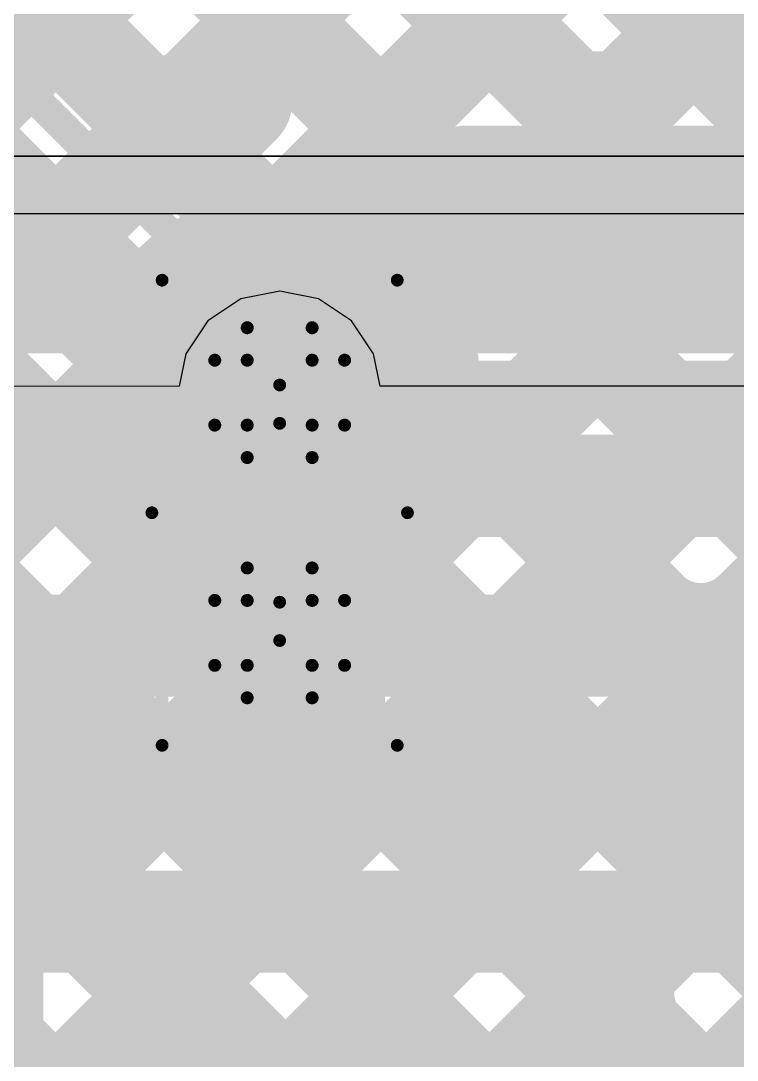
# Model space of a CAD drawing. Header units: millimetres. Extents: x 13 to 259, y -2 to 326.
# Drawn here: x 116.112 to 118.915, y 92.663 to 96.73 of the extents above; entities that cross this region are included whole.
import ezdxf

# ---------------------------------------------------------------- set-up
doc = ezdxf.new("R2010")
doc.units = ezdxf.units.MM
for name, color, linetype in [('BottomLayer', 5, 'Continuous'), ('BottomSolder', 6, 'Continuous'), ('ConnectLayer', 7, 'Continuous'), ('DrillDrawing', 1, 'Continuous'), ('Mechanical14', 56, 'Continuous'), ('Mechanical15', 56, 'Continuous'), ('MidLayer1', 16, 'Continuous'), ('MidLayer2', 76, 'Continuous'), ('MidLayer3', 90, 'Continuous'), ('MidLayer4', 156, 'Continuous'), ('MidLayer5', 130, 'Continuous'), ('MidLayer6', 216, 'Continuous'), ('MultiLayer', 9, 'Continuous'), ('TopLayer', 1, 'Continuous'), ('TopPaste', 8, 'Continuous'), ('TopSolder', 216, 'Continuous')]:
    doc.layers.add(name, color=color, linetype=linetype)

# ---------------------------------------------------------------- blocks, each defined once
blk = doc.blocks.new('RESC1005X40N_142')
at = {"layer": 'Mechanical14', "const_width": 0.1}
for points in [[(-0.5, 0.25), (-0.5, -0.25)], [(-0.5, 0.25), (0.5, 0.25)], [(0.5, 0.25), (0.5, -0.25)], [(-0.5, -0.25), (0.5, -0.25)]]:
    blk.add_lwpolyline(points, dxfattribs=at)
at = {"layer": 'Mechanical14', "const_width": 0.05}
for points in [[(-0.525, 0.25, 1), (-0.475, 0.25, 1)], [(-0.525, 0.25, 1), (-0.475, 0.25, 1)], [(0.475, 0.25, 1), (0.525, 0.25, 1)], [(0.475, 0.25, 1), (0.525, 0.25, 1)], [(-0.525, -0.25, 1), (-0.475, -0.25, 1)], [(-0.525, -0.25, 1), (-0.475, -0.25, 1)], [(0.475, -0.25, 1), (0.525, -0.25, 1)], [(0.475, -0.25, 1), (0.525, -0.25, 1)]]:
    blk.add_lwpolyline(points, format="xyb", close=True, dxfattribs=at)
at = {"layer": 'Mechanical15', "const_width": 0.05}
for points in [[(0, 0.5), (0, -0.5)], [(-0.91, 0.46), (-0.91, -0.46)], [(-0.91, 0.46), (0.91, 0.46)], [(0.91, 0.46), (0.91, -0.46)], [(-0.5, 0), (0.5, 0)], [(-0.91, -0.46), (0.91, -0.46)]]:
    blk.add_lwpolyline(points, dxfattribs=at)
at = {"layer": 'Mechanical15'}
for points, const_width in [([(-0.0125, 0.5, 1), (0.0125, 0.5, 1)], 0.025), ([(-0.9225, 0.46, 1), (-0.8975, 0.46, 1)], 0.025), ([(-0.9225, 0.46, 1), (-0.8975, 0.46, 1)], 0.025), ([(0.8975, 0.46, 1), (0.9225, 0.46, 1)], 0.025), ([(0.8975, 0.46, 1), (0.9225, 0.46, 1)], 0.025), ([(0.35, 0, 1), (-0.35, 0, 1)], 0.05), ([(-0.5125, 0, 1), (-0.4875, 0, 1)], 0.025), ([(-0.3625, 0, 1), (-0.3375, 0, 1)], 0.025), ([(0.3375, 0, 1), (0.3625, 0, 1)], 0.025), ([(0.4875, 0, 1), (0.5125, 0, 1)], 0.025), ([(-0.9225, -0.46, 1), (-0.8975, -0.46, 1)], 0.025), ([(-0.9225, -0.46, 1), (-0.8975, -0.46, 1)], 0.025), ([(0.8975, -0.46, 1), (0.9225, -0.46, 1)], 0.025), ([(0.8975, -0.46, 1), (0.9225, -0.46, 1)], 0.025), ([(-0.0125, -0.5, 1), (0.0125, -0.5, 1)], 0.025)]:
    blk.add_lwpolyline(points, format="xyb", close=True, dxfattribs=dict(at, const_width=const_width))
at = {"layer": 'TopLayer'}
for points in [[(-0.18, -0.31), (-0.18, 0.31), (-0.76, -0.31), (-0.76, 0.31)], [(0.76, -0.31), (0.76, 0.31), (0.18, -0.31), (0.18, 0.31)]]:
    blk.add_solid(points, dxfattribs=at)
at = {"layer": 'TopPaste'}
for points in [[(-0.18, -0.31), (-0.18, 0.31), (-0.76, -0.31), (-0.76, 0.31)], [(0.76, -0.31), (0.76, 0.31), (0.18, -0.31), (0.18, 0.31)]]:
    blk.add_solid(points, dxfattribs=at)
at = {"layer": 'TopSolder'}
for points in [[(-0.0784, -0.4116), (-0.0784, 0.4116), (-0.8616, -0.4116), (-0.8616, 0.4116)], [(0.8616, -0.4116), (0.8616, 0.4116), (0.0784, -0.4116), (0.0784, 0.4116)]]:
    blk.add_solid(points, dxfattribs=at)
blk = doc.blocks.new('BGA144C80P12X12_1000X1000X170_150')
at = {"layer": 'Mechanical15', "const_width": 0.05}
blk.add_lwpolyline([(6, -6), (6, 6)], dxfattribs=at)

msp = doc.modelspace()

# ---------------------------------------------------------------- linework, layer by layer
at = {"layer": 'BottomLayer', "const_width": 0.25}
for points in [[(117, 95.275, 1), (117.25, 95.275, 1)], [(117, 94.335, 1), (117.25, 94.335, 1)]]:
    msp.add_lwpolyline(points, format="xyb", close=True, dxfattribs=at)
at = {"layer": 'BottomSolder', "const_width": 0.3516}
for points in [[(116.9492, 95.275, 1), (117.3008, 95.275, 1)], [(116.9492, 94.335, 1), (117.3008, 94.335, 1)]]:
    msp.add_lwpolyline(points, format="xyb", close=True, dxfattribs=at)
at = {"layer": 'ConnectLayer'}
for p, q in [((108, 96.2), (119.55, 96.2)), ((119.625, 95.975), (115.3153, 95.975)), ((117.125, 95.6727), (116.9729, 95.6424)), ((117.2772, 95.6424), (117.125, 95.6727)), ((116.9729, 95.6424), (116.8439, 95.5562)), ((117.4062, 95.5562), (117.2772, 95.6424)), ((116.8439, 95.5562), (116.7577, 95.4272)), ((117.4924, 95.4272), (117.4062, 95.5562)), ((116.7577, 95.4272), (116.7323, 95.2997)), ((117.5177, 95.2998), (117.4924, 95.4272)), ((116.7323, 95.2997), (114.5309, 95.2994)), ((120.5809, 95.3003), (117.5177, 95.2998))]:
    msp.add_line(p, q, dxfattribs=at)
at = {"layer": 'ConnectLayer', "const_width": 0.4}
for points in [[(102.1605, 79.2502), (131.7888, 108.8785)], [(102.1605, 79.2502), (131.7888, 108.8785)], [(102.1717, 78.4129), (131.6469, 107.8881)], [(102.1717, 78.4129), (131.6469, 107.8881)], [(102.4287, 77.8214), (124.7282, 100.1209)], [(102.4287, 77.8214), (124.7282, 100.1209)], [(116.3832, 98.2941), (125.4107, 89.2666)], [(116.3832, 98.2941), (125.4107, 89.2666)], [(115.9887, 97.8401), (124.9994, 88.8294)], [(115.9887, 97.8401), (124.9994, 88.8294)], [(114.9972, 95.4811), (117.3306, 97.8145)], [(114.9972, 95.4811), (117.3306, 97.8145)], [(117.6344, 95.5727), (119.7516, 97.6899)], [(117.6344, 95.5727), (119.7516, 97.6899)], [(115.5636, 97.4166), (117.1153, 95.8649)], [(115.5636, 97.4166), (117.1153, 95.8649)], [(114.8242, 94.4595), (117.6839, 97.3193)], [(114.8242, 94.4595), (117.6839, 97.3193)], [(118.4579, 97.068), (137.4218, 78.1041)], [(118.4579, 97.068), (137.4218, 78.1041)], [(115.1116, 97.0201), (116.5959, 95.5359)], [(115.1116, 97.0201), (116.5959, 95.5359)], [(117.0762, 95.863), (118.2236, 97.0104)], [(117.0762, 95.863), (118.2236, 97.0104)], [(114.7732, 96.51), (135.1583, 76.1249)], [(114.7732, 96.51), (135.1583, 76.1249)], [(116.7489, 96.4103), (116.8612, 96.298)], [(116.765, 96.41), (116.9732, 96.41)], [(116.8612, 96.298), (116.9732, 96.41)], [(117.4818, 95.7449), (117.8569, 96.12)], [(117.8017, 95.74), (118.1817, 96.12)], [(117.8569, 96.12), (120.0082, 96.12)], [(118.5573, 96.12), (118.9373, 95.74)], [(118.6503, 95.74), (119.0303, 96.12)], [(117.7829, 96.0459), (118.0888, 95.74)], [(103.1468, 77.6909), (121.4747, 96.0189)], [(103.1468, 77.6909), (121.4747, 96.0189)], [(116.1158, 90.66), (121.4747, 96.0189)], [(115.4219, 95.8), (116.1792, 95.0427)], [(98.6542, 72.3498), (122.0601, 95.7557)], [(98.6542, 72.3498), (122.0601, 95.7557)], [(117.4882, 95.74), (119.6281, 95.74)], [(115.7624, 95.6283), (116.6526, 95.6283)], [(115.765, 95.4004), (115.993, 95.6283)], [(116.5034, 95.6283), (116.5959, 95.5359)], [(117.1953, 94.285), (118.5386, 95.6284)], [(117.5975, 95.6284), (119.211, 95.6284)], [(117.6344, 95.5727), (117.6901, 95.6284)], [(118.2004, 95.6284), (119.5438, 94.285)], [(119.049, 95.6284), (120.3923, 94.285)], [(116.9644, 90.66), (121.89, 95.5857)], [(118.0438, 94.285), (119.3015, 95.5427)], [(115.765, 95.5181), (116.9982, 94.285)], [(114.9876, 95.4471), (125.1755, 85.2591)], [(114.9876, 95.4471), (125.1755, 85.2591)], [(114.9876, 95.4471), (119.7747, 90.66)], [(118.8923, 94.285), (120.0423, 95.435)], [(114.9251, 93.7119), (116.5371, 95.3239)], [(114.9251, 93.7119), (116.5371, 95.3239)], [(115.4982, 94.285), (116.5371, 95.3239)], [(117.715, 95.2653), (131.6351, 81.3451)], [(117.715, 95.2653), (131.6351, 81.3451)], [(117.715, 95.2653), (118.6952, 94.285)], [(114.5399, 95.0463), (121.4862, 88.0999)], [(114.5399, 95.0463), (121.4862, 88.0999)], [(114.5399, 95.0463), (118.9261, 90.66)], [(114.9251, 93.7119), (116.2201, 95.0069)], [(116.3384, 94.9448), (120.5643, 90.7189)], [(113.5703, 90.66), (117.8203, 94.91)], [(114.4188, 90.66), (118.6688, 94.91)], [(115.2673, 90.66), (119.5173, 94.91)], [(116.4625, 94.925), (116.6501, 94.925)], [(117.5886, 94.91), (119.8, 94.91)], [(118.0702, 94.91), (121.5653, 91.415)], [(118.9188, 94.91), (121.8336, 91.9952)], [(115.5992, 94.8355), (116.1497, 94.285)], [(101.945, 79.8833), (116.8273, 94.7656)], [(101.945, 79.8833), (116.8273, 94.7656)], [(112.7217, 90.66), (116.8273, 94.7656)], [(116.3467, 94.285), (116.8273, 94.7656)], [(117.3859, 94.7458), (133.006, 79.1257)], [(117.3859, 94.7458), (133.006, 79.1257)], [(117.3859, 94.7458), (117.8467, 94.285)], [(117.3859, 94.7458), (121.142, 90.9897)], [(114.9547, 94.285), (121.7649, 94.285)], [(114.9605, 93.7772), (121.1146, 87.623)], [(114.9605, 93.7772), (121.1146, 87.623)], [(114.9605, 93.7772), (118.0776, 90.66)], [(105.2602, 82.35), (116.1152, 93.205)], [(106.1088, 82.35), (116.9638, 93.205)], [(106.9573, 82.35), (117.8123, 93.205)], [(107.8058, 82.35), (118.6608, 93.205)], [(108.6543, 82.35), (119.5094, 93.205)], [(114.705, 93.205), (121.9886, 93.205)], [(115.5325, 93.205), (121.1146, 87.623)], [(116.3811, 93.205), (121.4862, 88.0999)], [(117.2296, 93.205), (125.1298, 85.3048)], [(118.0781, 93.205), (125.5541, 85.729)], [(118.9266, 93.205), (125.9783, 86.1533)]]:
    msp.add_lwpolyline(points, dxfattribs=at)
at = {"layer": 'ConnectLayer'}
for points, const_width in [([(116.6489, 96.4103, 1), (116.8489, 96.4103, 1)], 0.2), ([(116.665, 96.41, 1), (116.865, 96.41, 1)], 0.2), ([(116.8732, 96.41, 1), (117.0732, 96.41, 1)], 0.2), ([(116.8732, 96.41, 1), (117.0732, 96.41, 1)], 0.2), ([(116.7612, 96.298, 1), (116.9612, 96.298, 1)], 0.2), ([(116.7612, 96.298, 1), (116.9612, 96.298, 1)], 0.2), ([(117.757, 96.12, 1), (117.9569, 96.12, 1)], 0.2), ([(117.757, 96.12, 1), (117.9569, 96.12, 1)], 0.2), ([(118.0817, 96.12, 1), (118.2817, 96.12, 1)], 0.2), ([(118.4573, 96.12, 1), (118.6573, 96.12, 1)], 0.2), ([(118.9303, 96.12, 1), (119.1303, 96.12, 1)], 0.2), ([(117.6829, 96.0459, 1), (117.8829, 96.0459, 1)], 0.2), ([(117.715, 95.275, 1), (116.535, 95.275, 1)], 0.4), ([(117.715, 95.275, 1), (116.535, 95.275, 1)], 0.4), ([(117.0153, 95.8649, 1), (117.2153, 95.8649, 1)], 0.2), ([(117.0153, 95.8649, 1), (117.2153, 95.8649, 1)], 0.2), ([(116.9762, 95.863, 1), (117.1762, 95.863, 1)], 0.2), ([(116.9762, 95.863, 1), (117.1762, 95.863, 1)], 0.2), ([(117.3818, 95.7449, 1), (117.5818, 95.7449, 1)], 0.2), ([(117.3882, 95.74, 1), (117.5882, 95.74, 1)], 0.2), ([(117.7017, 95.74, 1), (117.9017, 95.74, 1)], 0.2), ([(117.9888, 95.74, 1), (118.1888, 95.74, 1)], 0.2), ([(118.5503, 95.74, 1), (118.7503, 95.74, 1)], 0.2), ([(118.8373, 95.74, 1), (119.0373, 95.74, 1)], 0.2), ([(115.893, 95.6283, 1), (116.093, 95.6283, 1)], 0.2), ([(116.4034, 95.6283, 1), (116.6034, 95.6283, 1)], 0.2), ([(116.5526, 95.6283, 1), (116.7526, 95.6283, 1)], 0.2), ([(116.5526, 95.6283, 1), (116.7526, 95.6283, 1)], 0.2), ([(117.4975, 95.6284, 1), (117.6975, 95.6284, 1)], 0.2), ([(117.4975, 95.6284, 1), (117.6975, 95.6284, 1)], 0.2), ([(117.5901, 95.6284, 1), (117.7901, 95.6284, 1)], 0.2), ([(118.1004, 95.6284, 1), (118.3004, 95.6284, 1)], 0.2), ([(118.4386, 95.6284, 1), (118.6386, 95.6284, 1)], 0.2), ([(118.949, 95.6284, 1), (119.149, 95.6284, 1)], 0.2), ([(117.5344, 95.5727, 1), (117.7344, 95.5727, 1)], 0.2), ([(117.5344, 95.5727, 1), (117.7344, 95.5727, 1)], 0.2), ([(117.5344, 95.5727, 1), (117.7344, 95.5727, 1)], 0.2), ([(116.4959, 95.5359, 1), (116.6958, 95.5359, 1)], 0.2), ([(116.4959, 95.5359, 1), (116.6958, 95.5359, 1)], 0.2), ([(116.4959, 95.5359, 1), (116.6958, 95.5359, 1)], 0.2), ([(116.4371, 95.3239, 1), (116.6371, 95.3239, 1)], 0.2), ([(116.4371, 95.3239, 1), (116.6371, 95.3239, 1)], 0.2), ([(116.4371, 95.3239, 1), (116.6371, 95.3239, 1)], 0.2), ([(116.435, 95.275, 1), (116.635, 95.275, 1)], 0.2), ([(116.435, 95.275, 1), (116.635, 95.275, 1)], 0.2), ([(117.615, 95.275, 1), (117.815, 95.275, 1)], 0.2), ([(117.615, 95.275, 1), (117.815, 95.275, 1)], 0.2), ([(117.615, 95.275, 1), (117.815, 95.275, 1)], 0.2), ([(117.615, 95.275, 1), (117.815, 95.275, 1)], 0.2), ([(117.615, 95.2653, 1), (117.815, 95.2653, 1)], 0.2), ([(117.615, 95.2653, 1), (117.815, 95.2653, 1)], 0.2), ([(117.615, 95.2653, 1), (117.815, 95.2653, 1)], 0.2), ([(116.0792, 95.0427, 1), (116.2792, 95.0427, 1)], 0.2), ([(116.0792, 95.0427, 1), (116.2792, 95.0427, 1)], 0.2), ([(116.0797, 95.0422, 1), (116.2797, 95.0422, 1)], 0.2), ([(116.1201, 95.0069, 1), (116.3201, 95.0069, 1)], 0.2), ([(116.2384, 94.9448, 1), (116.4384, 94.9448, 1)], 0.2), ([(116.3625, 94.925, 1), (116.5625, 94.925, 1)], 0.2), ([(116.3625, 94.925, 1), (116.5625, 94.925, 1)], 0.2), ([(116.3625, 94.925, 1), (116.5625, 94.925, 1)], 0.2), ([(116.5501, 94.925, 1), (116.7501, 94.925, 1)], 0.2), ([(116.5501, 94.925, 1), (116.7501, 94.925, 1)], 0.2), ([(117.4886, 94.91, 1), (117.6886, 94.91, 1)], 0.2), ([(117.4886, 94.91, 1), (117.6886, 94.91, 1)], 0.2), ([(117.7203, 94.91, 1), (117.9203, 94.91, 1)], 0.2), ([(117.9702, 94.91, 1), (118.1702, 94.91, 1)], 0.2), ([(118.5688, 94.91, 1), (118.7688, 94.91, 1)], 0.2), ([(118.8188, 94.91, 1), (119.0188, 94.91, 1)], 0.2), ([(116.7273, 94.7656, 1), (116.9273, 94.7656, 1)], 0.2), ([(116.7273, 94.7656, 1), (116.9273, 94.7656, 1)], 0.2), ([(116.7273, 94.7656, 1), (116.9273, 94.7656, 1)], 0.2), ([(116.7273, 94.7656, 1), (116.9273, 94.7656, 1)], 0.2), ([(117.2859, 94.7458, 1), (117.4859, 94.7458, 1)], 0.2), ([(117.2859, 94.7458, 1), (117.4859, 94.7458, 1)], 0.2), ([(117.2859, 94.7458, 1), (117.4859, 94.7458, 1)], 0.2), ([(117.2859, 94.7458, 1), (117.4859, 94.7458, 1)], 0.2), ([(116.0497, 94.285, 1), (116.2497, 94.285, 1)], 0.2), ([(116.2467, 94.285, 1), (116.4467, 94.285, 1)], 0.2), ([(116.8982, 94.285, 1), (117.0982, 94.285, 1)], 0.2), ([(117.0953, 94.285, 1), (117.2953, 94.285, 1)], 0.2), ([(117.7467, 94.285, 1), (117.9467, 94.285, 1)], 0.2), ([(117.9438, 94.285, 1), (118.1438, 94.285, 1)], 0.2), ([(118.5952, 94.285, 1), (118.7952, 94.285, 1)], 0.2), ([(118.7923, 94.285, 1), (118.9923, 94.285, 1)], 0.2), ([(116.0152, 93.205, 1), (116.2152, 93.205, 1)], 0.2), ([(116.2811, 93.205, 1), (116.4811, 93.205, 1)], 0.2), ([(116.8638, 93.205, 1), (117.0638, 93.205, 1)], 0.2), ([(117.1296, 93.205, 1), (117.3296, 93.205, 1)], 0.2), ([(117.7123, 93.205, 1), (117.9123, 93.205, 1)], 0.2), ([(117.9781, 93.205, 1), (118.1781, 93.205, 1)], 0.2), ([(118.5608, 93.205, 1), (118.7608, 93.205, 1)], 0.2), ([(118.8266, 93.205, 1), (119.0266, 93.205, 1)], 0.2)]:
    msp.add_lwpolyline(points, format="xyb", close=True, dxfattribs=dict(at, const_width=const_width))
at = {"layer": 'ConnectLayer', "const_width": 0.4}
for points in [[(117.715, 95.275, -1.386402), (116.6526, 95.6283)], [(117.5975, 95.6284, -0.161918), (117.715, 95.275)], [(116.4625, 94.925, -0.199374), (116.1792, 95.0427)], [(116.4625, 94.925, -0.198912), (116.1797, 95.0422)], [(117.5886, 94.91, -0.495301), (116.6501, 94.925)]]:
    msp.add_lwpolyline(points, format="xyb", dxfattribs=at)
at = {"layer": 'DrillDrawing', "const_width": 0.0508}
for points in [[(116.998, 95.402), (116.998, 95.529)], [(116.998, 95.529), (117.252, 95.529)], [(117.252, 95.402), (117.252, 95.529)], [(116.871, 95.148), (116.871, 95.402)], [(116.871, 95.402), (116.998, 95.402)], [(117.252, 95.402), (117.379, 95.402)], [(117.379, 95.148), (117.379, 95.402)], [(116.871, 95.148), (116.998, 95.148)], [(116.998, 95.021), (116.998, 95.148)], [(117.252, 95.148), (117.379, 95.148)], [(117.252, 95.021), (117.252, 95.148)], [(116.998, 95.021), (117.252, 95.021)], [(116.998, 94.462), (116.998, 94.589)], [(116.998, 94.589), (117.252, 94.589)], [(117.252, 94.462), (117.252, 94.589)], [(116.871, 94.208), (116.871, 94.462)], [(116.871, 94.462), (116.998, 94.462)], [(117.252, 94.462), (117.379, 94.462)], [(117.379, 94.208), (117.379, 94.462)], [(116.871, 94.208), (116.998, 94.208)], [(116.998, 94.081), (116.998, 94.208)], [(117.252, 94.208), (117.379, 94.208)], [(117.252, 94.081), (117.252, 94.208)], [(116.998, 94.081), (117.252, 94.081)]]:
    msp.add_lwpolyline(points, dxfattribs=at)
at = {"layer": 'DrillDrawing', "const_width": 0.0254}
for points in [[(116.9853, 95.529, 1), (117.0107, 95.529, 1)], [(116.9853, 95.529, 1), (117.0107, 95.529, 1)], [(117.2393, 95.529, 1), (117.2647, 95.529, 1)], [(117.2393, 95.529, 1), (117.2647, 95.529, 1)], [(116.8583, 95.402, 1), (116.8837, 95.402, 1)], [(116.8583, 95.402, 1), (116.8837, 95.402, 1)], [(116.9853, 95.402, 1), (117.0107, 95.402, 1)], [(116.9853, 95.402, 1), (117.0107, 95.402, 1)], [(117.2393, 95.402, 1), (117.2647, 95.402, 1)], [(117.2393, 95.402, 1), (117.2647, 95.402, 1)], [(117.3663, 95.402, 1), (117.3917, 95.402, 1)], [(117.3663, 95.402, 1), (117.3917, 95.402, 1)], [(116.8583, 95.148, 1), (116.8837, 95.148, 1)], [(116.8583, 95.148, 1), (116.8837, 95.148, 1)], [(116.9853, 95.148, 1), (117.0107, 95.148, 1)], [(116.9853, 95.148, 1), (117.0107, 95.148, 1)], [(117.2393, 95.148, 1), (117.2647, 95.148, 1)], [(117.2393, 95.148, 1), (117.2647, 95.148, 1)], [(117.3663, 95.148, 1), (117.3917, 95.148, 1)], [(117.3663, 95.148, 1), (117.3917, 95.148, 1)], [(116.9853, 95.021, 1), (117.0107, 95.021, 1)], [(116.9853, 95.021, 1), (117.0107, 95.021, 1)], [(117.2393, 95.021, 1), (117.2647, 95.021, 1)], [(117.2393, 95.021, 1), (117.2647, 95.021, 1)], [(116.9853, 94.589, 1), (117.0107, 94.589, 1)], [(116.9853, 94.589, 1), (117.0107, 94.589, 1)], [(117.2393, 94.589, 1), (117.2647, 94.589, 1)], [(117.2393, 94.589, 1), (117.2647, 94.589, 1)], [(116.8583, 94.462, 1), (116.8837, 94.462, 1)], [(116.8583, 94.462, 1), (116.8837, 94.462, 1)], [(116.9853, 94.462, 1), (117.0107, 94.462, 1)], [(116.9853, 94.462, 1), (117.0107, 94.462, 1)], [(117.2393, 94.462, 1), (117.2647, 94.462, 1)], [(117.2393, 94.462, 1), (117.2647, 94.462, 1)], [(117.3663, 94.462, 1), (117.3917, 94.462, 1)], [(117.3663, 94.462, 1), (117.3917, 94.462, 1)], [(116.8583, 94.208, 1), (116.8837, 94.208, 1)], [(116.8583, 94.208, 1), (116.8837, 94.208, 1)], [(116.9853, 94.208, 1), (117.0107, 94.208, 1)], [(116.9853, 94.208, 1), (117.0107, 94.208, 1)], [(117.2393, 94.208, 1), (117.2647, 94.208, 1)], [(117.2393, 94.208, 1), (117.2647, 94.208, 1)], [(117.3663, 94.208, 1), (117.3917, 94.208, 1)], [(117.3663, 94.208, 1), (117.3917, 94.208, 1)], [(116.9853, 94.081, 1), (117.0107, 94.081, 1)], [(116.9853, 94.081, 1), (117.0107, 94.081, 1)], [(117.2393, 94.081, 1), (117.2647, 94.081, 1)], [(117.2393, 94.081, 1), (117.2647, 94.081, 1)]]:
    msp.add_lwpolyline(points, format="xyb", close=True, dxfattribs=at)
at = {"layer": 'MidLayer1', "const_width": 0.25}
for points in [[(117, 95.275, 1), (117.25, 95.275, 1)], [(117, 94.335, 1), (117.25, 94.335, 1)]]:
    msp.add_lwpolyline(points, format="xyb", close=True, dxfattribs=at)
at = {"layer": 'MidLayer2'}
for points, const_width in [([(117.8028, 97.4343), (121.6515, 93.5857)], 0.12), ([(117.5846, 97.2), (121.5189, 93.2657)], 0.12), ([(116.4998, 97.1293), (118.7733, 94.8559)], 0.12), ([(116.1798, 96.9968), (118.6601, 94.5165)], 0.12), ([(114.425, 95.125), (116.05, 93.5)], 0.3), ([(118.7733, 94.8559), (119.0541, 95.1367)], 0.12), ([(115.6791, 94.8184), (116.72, 93.7775)], 0.12), ([(118.8864, 94.5165), (119.1672, 94.7973)], 0.12), ([(115.3591, 94.6859), (116.4, 93.645)], 0.12), ([(118.6556, 93.0384), (119.7909, 94.1736)], 0.12), ([(116.72, 93.6189), (116.72, 93.7775)], 0.12), ([(116.4, 93.4864), (116.4, 93.645)], 0.12), ([(116.72, 93.6189), (122.114, 88.225)], 0.12), ([(116.05, 92.675), (116.05, 93.5)], 0.3), ([(116.4, 93.4864), (121.9814, 87.905)], 0.12), ([(118.6556, 92.8121), (119.5055, 91.9622)], 0.12), ([(116.05, 92.675), (121.175, 87.55)], 0.3)]:
    msp.add_lwpolyline(points, dxfattribs=dict(at, const_width=const_width))
for points, const_width in [([(117, 95.275, 1), (117.25, 95.275, 1)], 0.25), ([(118.7433, 94.8559, 1), (118.8033, 94.8559, 1)], 0.06), ([(118.7433, 94.8559, 1), (118.8033, 94.8559, 1)], 0.06), ([(117, 94.335, 1), (117.25, 94.335, 1)], 0.25), ([(118.6301, 94.5165, 1), (118.6901, 94.5165, 1)], 0.06), ([(118.6301, 94.5165, 1), (118.6901, 94.5165, 1)], 0.06), ([(118.8564, 94.5165, 1), (118.9164, 94.5165, 1)], 0.06), ([(118.8564, 94.5165, 1), (118.9164, 94.5165, 1)], 0.06), ([(116.69, 93.7775, 1), (116.75, 93.7775, 1)], 0.06), ([(116.69, 93.7775, 1), (116.75, 93.7775, 1)], 0.06), ([(116.37, 93.645, 1), (116.43, 93.645, 1)], 0.06), ([(116.37, 93.645, 1), (116.43, 93.645, 1)], 0.06), ([(116.69, 93.6189, 1), (116.75, 93.6189, 1)], 0.06), ([(116.69, 93.6189, 1), (116.75, 93.6189, 1)], 0.06), ([(115.975, 93.5, 1), (116.125, 93.5, 1)], 0.15), ([(115.975, 93.5, 1), (116.125, 93.5, 1)], 0.15), ([(116.37, 93.4864, 1), (116.43, 93.4864, 1)], 0.06), ([(116.37, 93.4864, 1), (116.43, 93.4864, 1)], 0.06), ([(118.6256, 93.0384, 1), (118.6856, 93.0384, 1)], 0.06), ([(118.6256, 93.0384, 1), (118.6856, 93.0384, 1)], 0.06), ([(118.6256, 92.8121, 1), (118.6856, 92.8121, 1)], 0.06), ([(118.6256, 92.8121, 1), (118.6856, 92.8121, 1)], 0.06), ([(115.975, 92.675, 1), (116.125, 92.675, 1)], 0.15), ([(115.975, 92.675, 1), (116.125, 92.675, 1)], 0.15)]:
    msp.add_lwpolyline(points, format="xyb", close=True, dxfattribs=dict(at, const_width=const_width))
at = {"layer": 'MidLayer2', "const_width": 0.12}
for points in [[(118.8864, 94.5165, -0.414214), (118.6601, 94.5165)], [(118.6556, 92.8121, -0.414214), (118.6556, 93.0384)]]:
    msp.add_lwpolyline(points, format="xyb", dxfattribs=at)
at = {"layer": 'MidLayer3'}
for points, const_width in [([(115.3935, 97.2), (116.7435, 95.85)], 0.12), ([(117, 95.85), (117.6851, 96.535)], 0.15), ([(117.6851, 96.535), (120.6841, 96.535)], 0.15), ([(115.5875, 96.2), (116.4625, 95.325)], 0.12), ([(116.7435, 95.85), (117, 95.85)], 0.12), ([(116.4625, 95.325), (117.125, 95.325)], 0.12), ([(117.125, 95.325), (119.8, 95.325)], 0.15)]:
    msp.add_lwpolyline(points, dxfattribs=dict(at, const_width=const_width))
for points, const_width in [([(117.6475, 96.535, 1), (117.7226, 96.535, 1)], 0.075), ([(117.6475, 96.535, 1), (117.7226, 96.535, 1)], 0.075), ([(116.7135, 95.85, 1), (116.7735, 95.85, 1)], 0.06), ([(116.7135, 95.85, 1), (116.7735, 95.85, 1)], 0.06), ([(116.9625, 95.85, 1), (117.0375, 95.85, 1)], 0.075), ([(116.97, 95.85, 1), (117.03, 95.85, 1)], 0.06), ([(117, 95.275, 1), (117.25, 95.275, 1)], 0.25), ([(116.4325, 95.325, 1), (116.4925, 95.325, 1)], 0.06), ([(116.4325, 95.325, 1), (116.4925, 95.325, 1)], 0.06), ([(117.0875, 95.325, 1), (117.1625, 95.325, 1)], 0.075), ([(117.095, 95.325, 1), (117.155, 95.325, 1)], 0.06), ([(117, 94.335, 1), (117.25, 94.335, 1)], 0.25)]:
    msp.add_lwpolyline(points, format="xyb", close=True, dxfattribs=dict(at, const_width=const_width))
at = {"layer": 'MidLayer4', "const_width": 0.12}
for points in [[(117.0028, 97.4343), (117.7988, 96.6384)], [(118.3645, 96.8646), (119.2241, 96.005)], [(117.7988, 96.6384), (118.1382, 96.6384)], [(118.1382, 96.6384), (119.111, 95.6656)], [(118.7037, 94.1439), (120.7458, 96.1861)], [(118.7037, 93.9177), (119.374, 93.2473)]]:
    msp.add_lwpolyline(points, dxfattribs=at)
at = {"layer": 'MidLayer4'}
for points, const_width in [([(117.7688, 96.6384, 1), (117.8288, 96.6384, 1)], 0.06), ([(117.7688, 96.6384, 1), (117.8288, 96.6384, 1)], 0.06), ([(118.1082, 96.6384, 1), (118.1682, 96.6384, 1)], 0.06), ([(118.1082, 96.6384, 1), (118.1682, 96.6384, 1)], 0.06), ([(117, 95.275, 1), (117.25, 95.275, 1)], 0.25), ([(117, 94.335, 1), (117.25, 94.335, 1)], 0.25), ([(118.6737, 94.1439, 1), (118.7337, 94.1439, 1)], 0.06), ([(118.6737, 94.1439, 1), (118.7337, 94.1439, 1)], 0.06), ([(118.6737, 93.9177, 1), (118.7337, 93.9177, 1)], 0.06), ([(118.6737, 93.9177, 1), (118.7337, 93.9177, 1)], 0.06)]:
    msp.add_lwpolyline(points, format="xyb", close=True, dxfattribs=dict(at, const_width=const_width))
at = {"layer": 'MidLayer4', "const_width": 0.12}
msp.add_lwpolyline([(118.7037, 93.9177, -0.414214), (118.7037, 94.1439)], format="xyb", dxfattribs=at)
at = {"layer": 'MidLayer5', "const_width": 0.25}
for points in [[(117, 95.275, 1), (117.25, 95.275, 1)], [(117, 94.335, 1), (117.25, 94.335, 1)]]:
    msp.add_lwpolyline(points, format="xyb", close=True, dxfattribs=at)
at = {"layer": 'MidLayer6', "const_width": 0.25}
for points in [[(117, 95.275, 1), (117.25, 95.275, 1)], [(117, 94.335, 1), (117.25, 94.335, 1)]]:
    msp.add_lwpolyline(points, format="xyb", close=True, dxfattribs=at)
at = {"layer": 'MidLayer6', "const_width": 0.4}
msp.add_lwpolyline([(114.705, 93.745), (121.9886, 93.745)], dxfattribs=at)
at = {"layer": 'MultiLayer', "const_width": 0.25}
for points in [[(117, 95.275, 1), (117.25, 95.275, 1)], [(117, 94.335, 1), (117.25, 94.335, 1)]]:
    msp.add_lwpolyline(points, format="xyb", close=True, dxfattribs=at)
at = {"layer": 'TopLayer', "const_width": 0.25}
for points in [[(117, 95.275, 1), (117.25, 95.275, 1)], [(117, 94.335, 1), (117.25, 94.335, 1)]]:
    msp.add_lwpolyline(points, format="xyb", close=True, dxfattribs=at)
at = {"layer": 'TopSolder'}
msp.add_line((119.55, 96.2), (108, 96.2), dxfattribs=at)
at = {"layer": 'TopSolder', "const_width": 0.3516}
for points in [[(116.9492, 95.275, 1), (117.3008, 95.275, 1)], [(116.9492, 94.335, 1), (117.3008, 94.335, 1)]]:
    msp.add_lwpolyline(points, format="xyb", close=True, dxfattribs=at)

# ---------------------------------------------------------------- block references
for name, p, rotation in [('BGA144C80P12X12_1000X1000X170_150', (113.8028, 102), 270), ('RESC1005X40N_142', (117.125, 94.805), 90)]:
    msp.add_blockref(name, p, dxfattribs=dict(rotation=rotation))

doc.saveas('drawing.dxf')
